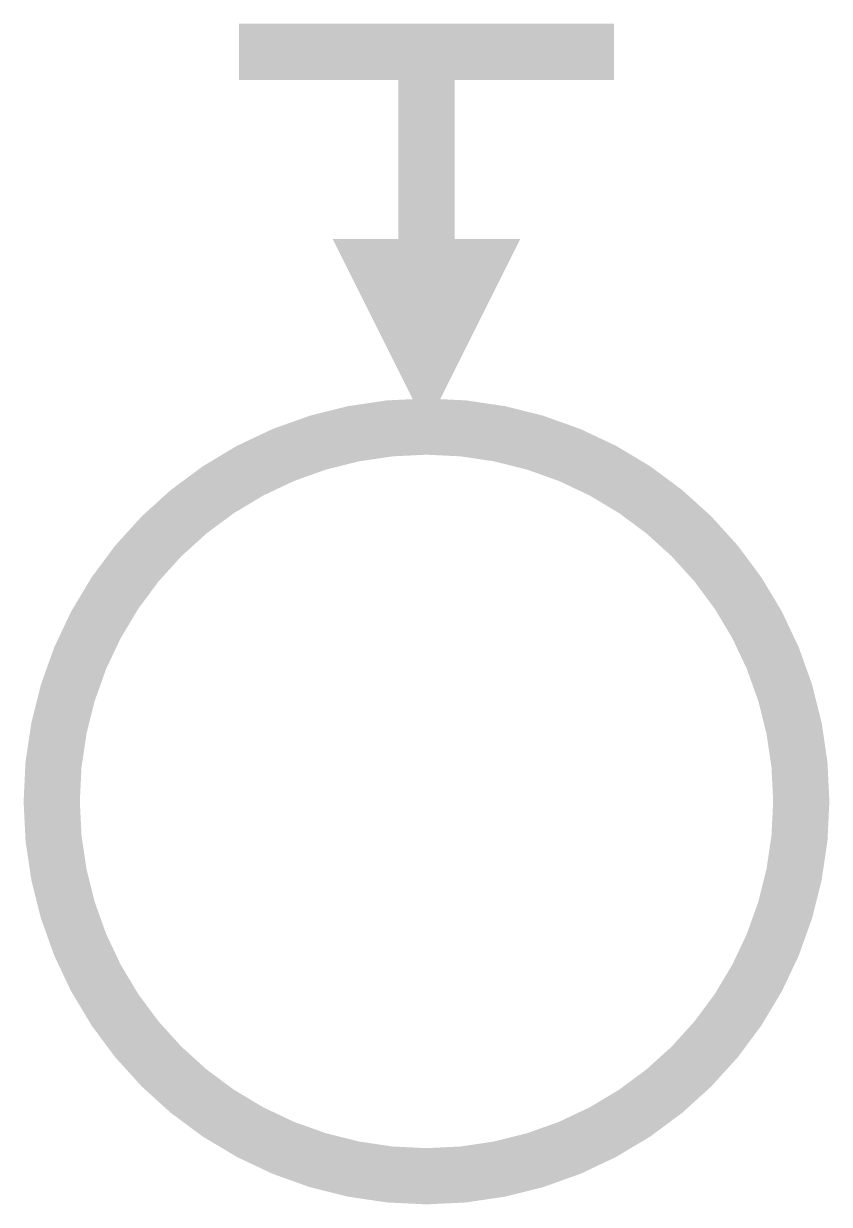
# Model space of a CAD drawing. Extents: x 5.85 to 10.15, y 0.85 to 7.15.
import ezdxf

# ---------------------------------------------------------------- set-up
doc = ezdxf.new("R2010")
doc.units = 0
doc.header["$MEASUREMENT"] = 0
doc.layers.get('0').update_dxf_attribs({"linetype": 'CONTINUOUS'})

msp = doc.modelspace()

# ---------------------------------------------------------------- linework, layer by layer
at = {"const_width": 0.3}
for points in [[(7, 7), (9, 7)], [(8, 5.5929), (8, 7)]]:
    msp.add_lwpolyline(points, dxfattribs=at)
msp.add_lwpolyline([(8, 5, 0, 1, 0), (8, 6, 1, 1, 0)], format="xyseb")
msp.add_lwpolyline([(8, 1, 1), (8, 5, 1), (8, 1, 1)], format="xyb", dxfattribs=at)

doc.saveas('drawing.dxf')
